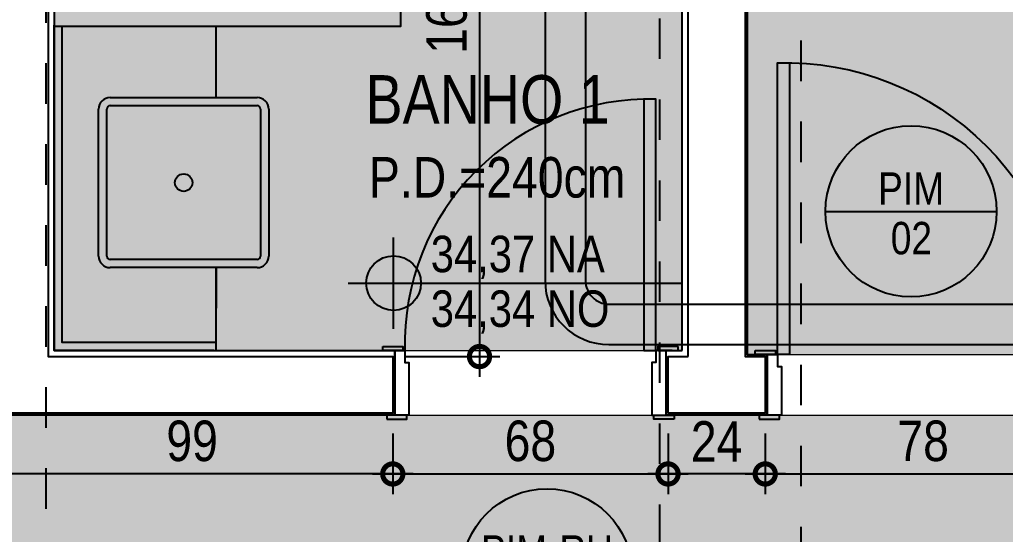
# Model space of a CAD drawing. Header units: metres. Extents: x -23 to 570, y -54 to 184.
# Drawn here: x 30.82 to 33.255, y 0.581 to 1.852 of the extents above; entities that cross this region are included whole.
import ezdxf
from ezdxf.enums import TextEntityAlignment as Align

# ---------------------------------------------------------------- set-up
doc = ezdxf.new("R2010")
doc.units = ezdxf.units.M
doc.header["$PDMODE"] = 35
doc.linetypes.add('DASHEDX2', pattern=[1.5, 1, -0.5])
doc.linetypes.add('PUC$0$DASHEDX2', pattern=[1.5, 1, -0.5])
for name, color, linetype in [('1', 232, 'DASHEDX2'), ('ARQ-DIM', 2, 'Continuous'), ('ARQ-SIM', 1, 'Continuous'), ('ARQ-TXT', 2, 'Continuous'), ('PUC$0$ARQ-ALV ACAB', 4, 'Continuous'), ('PUC$0$ARQ-ALV OSSO', 5, 'Continuous'), ('PUC$0$ARQ-AUX', 7, 'Continuous'), ('PUC$0$ARQ-AUX1', 1, 'Continuous'), ('PUC$0$ARQ-CAX @ 1', 1, 'Continuous'), ('PUC$0$ARQ-ENCH', 1, 'Continuous'), ('PUC$0$ARQ-HID', 7, 'Continuous'), ('PUC$0$ARQ-PRJ', 7, 'PUC$0$DASHEDX2')]:
    doc.layers.add(name, color=color, linetype=linetype)
doc.layers.add('PUC$0$ARQ-FORRO', color=9, linetype='Continuous', lineweight=5)
doc.styles.add('Adesa', font='ARIALN.TTF')
doc.dimstyles.new('ADESA 1-0050', dxfattribs={"dimtxt": 0.1, "dimasz": 0.1, "dimexe": 0.05, "dimexo": 0.05, "dimgap": 0.03, "dimtad": 1, "dimdec": 1, "dimlfac": 100, "dimzin": 12, "dimtxsty": 'Adesa', "dimblk": 'DOTSMALL', "dimcen": 1, "dimdle": 0.05, "dimclrd": 1, "dimclre": 1, "dimclrt": 256, "dimazin": 3, "dimtm": 1e-09, "dimtfac": 1, "dimtdec": 1, "dimtmove": 1, "dimatfit": 0, "dimldrblk": 'DOTSMALL', "dimfxl": 0.8, "dimtvp": 2, "dimtolj": 1, "dimtzin": 0, "dimarcsym": 0})

# ---------------------------------------------------------------- blocks, each defined once
blk = doc.blocks.new('_DotSmall')
at = {"color": 0, "linetype": 'ByBlock', "const_width": 0.5}
blk.add_lwpolyline([(-0.0625, 0, 1), (0.0625, 0, 1)], format="xyb", close=True, dxfattribs=at)
blk = doc.blocks.new('*D207')
at = {"layer": 'ARQ-DIM', "color": 1, "lineweight": -2, "transparency": 16777216}
for p, q in [((30.75, 0.8301), (30.75, 0.6802)), ((31.7415, 0.8301), (31.7415, 0.6802)), ((31.7915, 0.7302), (30.7, 0.7302))]:
    blk.add_line(p, q, dxfattribs=at)
at = {"layer": 'Defpoints', "color": 0, "transparency": 16777216}
for p in [(30.75, 0.8801, 0), (31.7415, 0.8801, 0), (30.75, 0.7302)]:
    blk.add_point(p, dxfattribs=at)
at = {"layer": 'ARQ-DIM', "color": 1, "lineweight": -2, "transparency": 16777216, "xscale": 0.1, "yscale": 0.1, "zscale": 0.1, "rotation": 180}
blk.add_blockref('_DotSmall', (30.75, 0.7302), dxfattribs=at)
at = {"layer": 'ARQ-DIM', "color": 1, "lineweight": -2, "transparency": 16777216, "xscale": 0.1, "yscale": 0.1, "zscale": 0.1}
blk.add_blockref('_DotSmall', (31.7415, 0.7302), dxfattribs=at)
at = {"layer": 'ARQ-DIM', "transparency": 16777216, "insert": (31.2458, 0.8113), "char_height": 0.1, "attachment_point": 5, "style": 'Adesa'}
blk.add_mtext('\\A1;99', dxfattribs=at)
blk = doc.blocks.new('*D208')
at = {"layer": 'ARQ-DIM', "color": 1, "lineweight": -2, "transparency": 16777216}
for p, q in [((31.7415, 0.8301), (31.7415, 0.6802)), ((32.4215, 0.8301), (32.4215, 0.6802)), ((31.6915, 0.7302), (32.4715, 0.7302))]:
    blk.add_line(p, q, dxfattribs=at)
at = {"layer": 'Defpoints', "color": 0, "transparency": 16777216}
for p in [(31.7415, 0.8801, 0), (32.4215, 0.8801, 0), (32.4215, 0.7302)]:
    blk.add_point(p, dxfattribs=at)
at = {"layer": 'ARQ-DIM', "color": 1, "lineweight": -2, "transparency": 16777216, "xscale": 0.1, "yscale": 0.1, "zscale": 0.1, "rotation": 180}
blk.add_blockref('_DotSmall', (31.7415, 0.7302), dxfattribs=at)
at = {"layer": 'ARQ-DIM', "color": 1, "lineweight": -2, "transparency": 16777216, "xscale": 0.1, "yscale": 0.1, "zscale": 0.1}
blk.add_blockref('_DotSmall', (32.4215, 0.7302), dxfattribs=at)
at = {"layer": 'ARQ-DIM', "transparency": 16777216, "insert": (32.0815, 0.8113), "char_height": 0.1, "attachment_point": 5, "style": 'Adesa'}
blk.add_mtext('\\A1;68', dxfattribs=at)
blk = doc.blocks.new('*D209')
at = {"layer": 'ARQ-DIM', "color": 1, "lineweight": -2, "transparency": 16777216}
for p, q in [((32.4215, 0.8301), (32.4215, 0.6802)), ((32.6616, 0.83), (32.6616, 0.6802)), ((32.7116, 0.7302), (32.3715, 0.7302))]:
    blk.add_line(p, q, dxfattribs=at)
at = {"layer": 'Defpoints', "color": 0, "transparency": 16777216}
for p in [(32.4215, 0.8801, 0), (32.6616, 0.88, 0), (32.4215, 0.7302)]:
    blk.add_point(p, dxfattribs=at)
at = {"layer": 'ARQ-DIM', "color": 1, "lineweight": -2, "transparency": 16777216, "xscale": 0.1, "yscale": 0.1, "zscale": 0.1, "rotation": 180}
blk.add_blockref('_DotSmall', (32.4215, 0.7302), dxfattribs=at)
at = {"layer": 'ARQ-DIM', "color": 1, "lineweight": -2, "transparency": 16777216, "xscale": 0.1, "yscale": 0.1, "zscale": 0.1}
blk.add_blockref('_DotSmall', (32.6616, 0.7302), dxfattribs=at)
at = {"layer": 'ARQ-DIM', "transparency": 16777216, "insert": (32.5415, 0.8104), "char_height": 0.1, "attachment_point": 5, "style": 'Adesa'}
blk.add_mtext('\\A1;24', dxfattribs=at)
blk = doc.blocks.new('*D210')
at = {"layer": 'ARQ-DIM', "color": 1, "lineweight": -2, "transparency": 16777216}
for p, q in [((32.6616, 0.83), (32.6616, 0.6802)), ((33.4416, 0.8301), (33.4416, 0.6802)), ((32.6116, 0.7302), (33.4916, 0.7302))]:
    blk.add_line(p, q, dxfattribs=at)
at = {"layer": 'Defpoints', "color": 0, "transparency": 16777216}
for p in [(32.6616, 0.88, 0), (33.4416, 0.8801, 0), (33.4416, 0.7302)]:
    blk.add_point(p, dxfattribs=at)
at = {"layer": 'ARQ-DIM', "color": 1, "lineweight": -2, "transparency": 16777216, "xscale": 0.1, "yscale": 0.1, "zscale": 0.1, "rotation": 180}
blk.add_blockref('_DotSmall', (32.6616, 0.7302), dxfattribs=at)
at = {"layer": 'ARQ-DIM', "color": 1, "lineweight": -2, "transparency": 16777216, "xscale": 0.1, "yscale": 0.1, "zscale": 0.1}
blk.add_blockref('_DotSmall', (33.4416, 0.7302), dxfattribs=at)
at = {"layer": 'ARQ-DIM', "transparency": 16777216, "insert": (33.0516, 0.8113), "char_height": 0.1, "attachment_point": 5, "style": 'Adesa'}
blk.add_mtext('\\A1;78', dxfattribs=at)
blk = doc.blocks.new('*D213')
at = {"layer": 'ARQ-DIM', "color": 1, "lineweight": -2, "transparency": 16777216}
for p, q in [((31.9558, 2.7556), (31.9558, 0.97)), ((31.7717, 2.7056), (32.0058, 2.7056)), ((31.7717, 1.02), (32.0058, 1.02))]:
    blk.add_line(p, q, dxfattribs=at)
at = {"layer": 'Defpoints', "color": 0, "transparency": 16777216}
for p in [(31.7217, 2.7056), (31.7217, 1.02, 0), (31.9558, 1.02)]:
    blk.add_point(p, dxfattribs=at)
at = {"layer": 'ARQ-DIM', "color": 1, "lineweight": -2, "transparency": 16777216, "xscale": 0.1, "yscale": 0.1, "zscale": 0.1}
for p, rotation in [((31.9558, 2.7056), 90), ((31.9558, 1.02), 270)]:
    blk.add_blockref('_DotSmall', p, dxfattribs=dict(at, rotation=rotation))
at = {"layer": 'ARQ-DIM', "transparency": 16777216, "insert": (31.8748, 1.8628), "char_height": 0.1, "attachment_point": 5, "rotation": 90, "style": 'Adesa'}
blk.add_mtext('\\A1;169', dxfattribs=at)
blk = doc.blocks.new('NipAcOs')
at = {"layer": 'ARQ-SIM'}
h = blk.add_hatch(color=256, dxfattribs=at)
h.dxf.hatch_style = 1
h.paths.add_polyline_path([(0, 0.15, 0.414214), (-0.15, 0), (0, 0)])
h.paths.add_polyline_path([(0.15, 0), (0, 0), (0, -0.15, 0.414214)])
for p, q in [((0, -0.25), (0, 0.25)), ((-0.25, 0), (0.15, 0)), ((0.15, 0), (1.5834, 0))]:
    blk.add_line(p, q, dxfattribs=at)
blk.add_circle((0, 0), 0.15, dxfattribs=at)
at = {"style": 'Adesa'}
for p in [(0.204, 0.06), (0.204, -0.24)]:
    blk.add_attdef('000,00', p, '', height=0.2, dxfattribs=at)
blk = doc.blocks.new('TIPO COTA$0$Chamada_planta')
at = {"layer": 'ARQ-SIM'}
blk.add_line((-1.409, 0), (1.409, 0), dxfattribs=at)
blk.add_circle((0, 0), 1.409, dxfattribs=at)
at = {"layer": 'ARQ-SIM', "color": 2, "style": 'Adesa'}
for tag, p in [('NUMERO', (0, 0.234)), ('C.D.', (0, -0.272))]:
    blk.add_attdef(tag, text='', height=0.5, dxfattribs=at).set_placement(p, align=Align.MIDDLE_CENTER)
blk = doc.blocks.new('PUC$0$ARQ-HID-CUBA Q')
for points in [[(-0.1816, 0), (0.1816, 0)], [(-0.1816, -0.11), (0.1816, -0.11)], [(-0.21, -0.5016), (-0.21, -0.1384)], [(-0.19, -0.5016), (-0.19, -0.1384)], [(-0.1816, -0.13), (0.1816, -0.13)], [(0.19, -0.1384), (0.19, -0.5016)], [(0.21, -0.1384), (0.21, -0.5016)], [(-0.21, -0.4), (-0.31, -0.4)], [(0.21, -0.4), (0.31, -0.4)], [(0.1816, -0.51), (-0.1816, -0.51)], [(0.1816, -0.53), (-0.1816, -0.53)], [(0.1816, -0.53), (-0.1816, -0.53)]]:
    blk.add_lwpolyline(points)
blk.add_circle((0, -0.32), 0.0216)
for centre, radius, start, end in [((-0.1816, -0.1384), 0.0284, 90, 180), ((0.1816, -0.1384), 0.0284, 0, 90), ((-0.1816, -0.1384), 0.0084, 90, 180), ((0.1816, -0.1384), 0.0084, 0, 90), ((-0.1816, -0.5016), 0.0284, 180, 270), ((-0.1816, -0.5016), 0.0084, 180, 270), ((0.1816, -0.5016), 0.0284, 270, 0), ((0.1816, -0.5016), 0.0084, 270, 0)]:
    blk.add_arc(centre, radius, start, end)
blk = doc.blocks.new('*U2447')
for points in [[(0, 0), (0, 0.72), (-0.03, 0.72), (-0.03, 0)], [(-0.775, 0.01), (-0.725, 0.01), (-0.725, 0), (-0.775, 0)], [(0.055, 0.01), (0.005, 0.01), (0.005, 0), (0.055, 0)], [(-0.765, -0.16), (-0.715, -0.16), (-0.715, -0.15), (-0.765, -0.15)], [(0.045, -0.16), (-0.005, -0.16), (-0.005, -0.15), (0.045, -0.15)]]:
    blk.add_lwpolyline(points, close=True)
for points in [[(-0.76, 0), (-0.72, 0), (-0.72, -0.03), (-0.71, -0.03), (-0.71, -0.15), (-0.745, -0.15), (-0.745, 0)], [(0.04, 0), (0, 0), (0, -0.03), (-0.01, -0.03), (-0.01, -0.15), (0.025, -0.15), (0.025, 0)]]:
    blk.add_lwpolyline(points)
at = {"layer": 'PUC$0$ARQ-PRJ'}
blk.add_arc((-0.0208, 0.0208), 0.6995, 88.2986, 181.7014, dxfattribs=at)
blk = doc.blocks.new('*U2413')
for points in [[(0, 0), (0, 0.62), (-0.03, 0.62), (-0.03, 0)], [(-0.675, 0.01), (-0.625, 0.01), (-0.625, 0), (-0.675, 0)], [(0.055, 0.01), (0.005, 0.01), (0.005, 0), (0.055, 0)], [(-0.665, -0.17), (-0.615, -0.17), (-0.615, -0.16), (-0.665, -0.16)], [(0.045, -0.17), (-0.005, -0.17), (-0.005, -0.16), (0.045, -0.16)]]:
    blk.add_lwpolyline(points, close=True)
for points in [[(-0.66, 0), (-0.62, 0), (-0.62, -0.03), (-0.61, -0.03), (-0.61, -0.16), (-0.645, -0.16), (-0.645, 0)], [(0.04, 0), (0, 0), (0, -0.03), (-0.01, -0.03), (-0.01, -0.16), (0.025, -0.16), (0.025, 0)]]:
    blk.add_lwpolyline(points)
at = {"layer": 'PUC$0$ARQ-PRJ'}
blk.add_arc((-0.0179, 0.0179), 0.6024, 88.2986, 181.7014, dxfattribs=at)
blk = doc.blocks.new('PUC$0$planta tipo 5 puc')
at = {"layer": 'PUC$0$ARQ-FORRO'}
h = blk.add_hatch(color=256, dxfattribs=at)
h.dxf.hatch_style = 1
h.paths.add_polyline_path([(-29.0851, -3.115), (-29.7811, -3.115), (-29.7811, -2.69), (-30.6367, -2.69), (-30.6367, -1.035), (-29.0851, -1.035)])
at = {"layer": 'PUC$0$ARQ-ALV ACAB', "elevation": 0}
for points in [[(-30.6367, -2.69), (-30.6367, -1.035), (-29.7951, -1.035), (-29.7951, -0.875), (-30.7967, -0.875), (-30.7967, -2.7)], [(-29.0751, -0.875), (-29.1251, -0.875), (-29.1251, -1.035), (-29.0851, -1.035)]]:
    blk.add_lwpolyline(points, dxfattribs=at)
at = {"layer": 'PUC$0$ARQ-ALV ACAB'}
for points in [[(-28.9251, -3.125), (-28.9251, -1.025), (-28.8751, -1.025), (-28.8751, -0.875), (-29.0751, -0.875)], [(-29.0851, -1.035), (-29.0851, -3.115)]]:
    blk.add_lwpolyline(points, dxfattribs=at)
at = {"layer": 'PUC$0$ARQ-ALV OSSO', "elevation": 0}
for points in [[(-30.6517, -2.705), (-30.6517, -1.02), (-29.8001, -1.02), (-29.8001, -0.88), (-30.7917, -0.88), (-30.7917, -2.705)], [(-29.0701, -0.88), (-29.1201, -0.88), (-29.1201, -1.02), (-29.0701, -1.02)]]:
    blk.add_lwpolyline(points, dxfattribs=at)
at = {"layer": 'PUC$0$ARQ-ALV OSSO'}
for points in [[(-28.9301, -3.13), (-28.9301, -1.02), (-28.8801, -1.02), (-28.8801, -0.88), (-29.0701, -0.88)], [(-29.0701, -1.02), (-29.0701, -3.13)]]:
    blk.add_lwpolyline(points, dxfattribs=at)
at = {"layer": 'PUC$0$ARQ-AUX', "elevation": 0}
for points in [[(-30.2421, -1.035), (-30.6367, -1.035), (-30.6367, -1.8381)], [(-30.2367, -1.055), (-30.6167, -1.055), (-30.6167, -1.835)]]:
    blk.add_lwpolyline(points, dxfattribs=at)
at = {"layer": 'PUC$0$ARQ-AUX1', "elevation": 0}
blk.add_lwpolyline([(-29.7811, -2.69), (-29.7811, -1.835), (-30.6367, -1.835)], dxfattribs=at)
at = {"layer": 'PUC$0$ARQ-FORRO'}
blk.add_lwpolyline([(-29.0851, -3.115), (-29.7811, -3.115), (-29.7811, -2.69), (-30.6367, -2.69), (-30.6367, -1.035), (-29.0851, -1.035)], close=True, dxfattribs=at)
at = {"layer": 'PUC$0$ARQ-HID', "elevation": 0}
for points in [[(-30.2367, -1.835), (-30.2367, -1.835), (-30.6367, -1.835), (-30.6367, -1.035), (-30.2367, -1.035), (-30.2367, -1.2419)], [(-30.2367, -1.6594), (-30.2367, -1.835)]]:
    blk.add_lwpolyline(points, dxfattribs=at)
at = {"layer": 'PUC$0$ARQ-CAX @ 1', "xscale": -1, "rotation": 180}
blk.add_blockref('*U2413', (-29.1501, -1.035, 0), dxfattribs=at)
at = {"layer": 'PUC$0$ARQ-CAX @ 1', "rotation": 180}
blk.add_blockref('*U2447', (-28.8501, -1.025, 0), dxfattribs=at)
at = {"layer": 'PUC$0$ARQ-HID', "xscale": -1.000000000000007, "rotation": 90}
blk.add_blockref('PUC$0$ARQ-HID-CUBA Q', (-30.6367, -1.4494, 0), dxfattribs=at)
blk = doc.blocks.new('PUC$0$pl forro 5')
at = {"layer": 'PUC$0$ARQ-FORRO'}
h = blk.add_hatch(color=256, dxfattribs=at)
h.dxf.hatch_style = 1
h.paths.add_polyline_path([(10.65, 3.415), (6.9016, 3.415), (6.9016, 1.315), (10.8101, 1.3152), (10.81, 2.8154), (10.65, 2.8146)])
h = blk.add_hatch(color=256, dxfattribs=at)
h.dxf.hatch_style = 1
h.paths.add_polyline_path([(5.03, 1.165), (7.8516, 1.165), (7.8516, 0.2644), (5.03, 0.2644)])
at = {"layer": 'PUC$0$ARQ-FORRO', "elevation": 0}
for points in [[(10.65, 3.415), (6.9016, 3.415), (6.9016, 1.315), (10.8101, 1.3152), (10.81, 2.8154), (10.65, 2.8146)], [(5.03, 1.165), (7.8516, 1.165), (7.8516, 0.2644), (5.03, 0.2644)]]:
    blk.add_lwpolyline(points, close=True, dxfattribs=at)
blk = doc.blocks.new('PUC$0$A$Cc99f4df2')
at = {"layer": 'PUC$0$ARQ-PRJ', "ltscale": 50}
for p, q in [((-4.4075, 1.8804), (-4.4075, 0.1823, 0)), ((-4.3075, 1.8799), (-4.3075, 0.1823, 0)), ((-4.2495, 0.1243, 0), (0.1846, 0.1243, 0)), ((-4.2495, 0.0243, 0), (0.1846, 0.0243, 0))]:
    blk.add_line(p, q, dxfattribs=at)
for radius in [0.158, 0.058]:
    blk.add_arc((-4.2495, 0.1823, 0), radius, 180, 270, dxfattribs=at)
blk = doc.blocks.new('PUC')
at = {"layer": 'PUC$0$ARQ-ENCH'}
blk.add_blockref('PUC$0$A$Cc99f4df2', (36.5251, 1.0252, 0), dxfattribs=at)
at = {"layer": 'PUC$0$ARQ-FORRO'}
blk.add_blockref('PUC$0$pl forro 5', (25.715, -0.2899, 0), dxfattribs=at)
at = {"layer": 'PUC$0$ARQ-HID', "xscale": -1, "rotation": 180}
blk.add_blockref('PUC$0$planta tipo 5 puc', (61.5417, 0.0001, 0), dxfattribs=at)
blk = doc.blocks.new('est-lo-07-6sb-r00')
at = {"layer": '1'}
for points in [[(3240.004467, 285.500177), (3240.004467, -229.999844)], [(3275.004467, -229.999844), (3275.004467, 285.500177)], [(3088.508629, -115.575275), (3088.508629, 270.500177)]]:
    blk.add_lwpolyline(points, dxfattribs=at)

msp = doc.modelspace()

# ---------------------------------------------------------------- block references
msp.add_blockref('PUC', (0, 0))
at = {"linetype": 'Continuous', "xscale": 0.01, "yscale": 0.01, "zscale": 0.01}
msp.add_blockref('est-lo-07-6sb-r00', (0, 0), dxfattribs=at)
at = {"layer": 'ARQ-SIM'}
ref = msp.add_blockref('TIPO COTA$0$Chamada_planta', (33.0218, 1.3785, 0), dxfattribs=dict(at, xscale=0.15, yscale=0.15, zscale=0.15))
ref.add_attrib('NUMERO', 'PIM', dxfattribs={"color": 2, "height": 0.08, "style": 'Adesa'}).set_placement((33.0218, 1.4348, 0), align=Align.MIDDLE_CENTER)
ref.add_attrib('C.D.', '02', dxfattribs={"color": 2, "height": 0.08, "style": 'Adesa'}).set_placement((33.0226, 1.3124, 0), align=Align.MIDDLE_CENTER)
ref = msp.add_blockref('NipAcOs', (31.7436, 1.2013), dxfattribs=dict(at, xscale=0.45, yscale=0.45, zscale=0.45))
ref.add_attrib('000,00', '34,34 NO', (31.8354, 1.0933), dxfattribs={"layer": '0', "color": 2, "height": 0.09, "style": 'Adesa'})
ref.add_attrib('000,00', '34,37 NA', (31.8354, 1.2283), dxfattribs={"layer": '0', "color": 2, "height": 0.09, "style": 'Adesa'})
ref = msp.add_blockref('TIPO COTA$0$Chamada_planta', (32.1225, 0.4823, 0), dxfattribs=dict(at, xscale=0.15, yscale=0.15, zscale=0.15))
ref.add_attrib('NUMERO', 'PIM-RU', dxfattribs={"color": 2, "height": 0.08, "style": 'Adesa'}).set_placement((32.1225, 0.5386, 0), align=Align.MIDDLE_CENTER)
ref.add_attrib('C.D.', '03', dxfattribs={"color": 2, "height": 0.08, "style": 'Adesa'}).set_placement((32.1233, 0.4162, 0), align=Align.MIDDLE_CENTER)

# ---------------------------------------------------------------- texts
at = {"layer": 'ARQ-TXT', "style": 'Adesa'}
for s, height, p in [('BANHO 1', 0.12, (31.9758, 1.6548, 0)), ('P.D.=240cm', 0.1, (31.9994, 1.4626, 0))]:
    msp.add_text(s, height=height, dxfattribs=at).set_placement(p, align=Align.MIDDLE)

# ---------------------------------------------------------------- dimensions: what is measured, and where the dimension line sits
at = {"layer": 'ARQ-DIM'}
for base, p1, p2, angle, picture, middle in [((31.9558, 1.02), (31.7217, 2.7056), (31.7217, 1.02, 0), 270, '*D213', (31.8748, 1.8628)), ((30.75, 0.7302), (31.7415, 0.8801, 0), (30.75, 0.8801, 0), 180, '*D207', (31.2458, 0.8113))]:
    dim = msp.add_linear_dim(base=base, p1=p1, p2=p2, angle=angle, dimstyle='ADESA 1-0050', override={"dimdec": 0}, dxfattribs=at)
    dim.commit()
    dim.dimension.update_dxf_attribs({"geometry": picture, "text_midpoint": middle})
for base, p1, p2, picture, middle in [((32.4215, 0.7302), (31.7415, 0.8801, 0), (32.4215, 0.8801, 0), '*D208', (32.0815, 0.8113)), ((32.4215, 0.7302), (32.6616, 0.88, 0), (32.4215, 0.8801, 0), '*D209', (32.5415, 0.8104)), ((33.4416, 0.7302), (32.6616, 0.88, 0), (33.4416, 0.8801, 0), '*D210', (33.0516, 0.8113))]:
    dim = msp.add_linear_dim(base=base, p1=p1, p2=p2, angle=180, dimstyle='ADESA 1-0050', dxfattribs=at)
    dim.commit()
    dim.dimension.update_dxf_attribs({"geometry": picture, "text_midpoint": middle})

doc.saveas('drawing.dxf')
